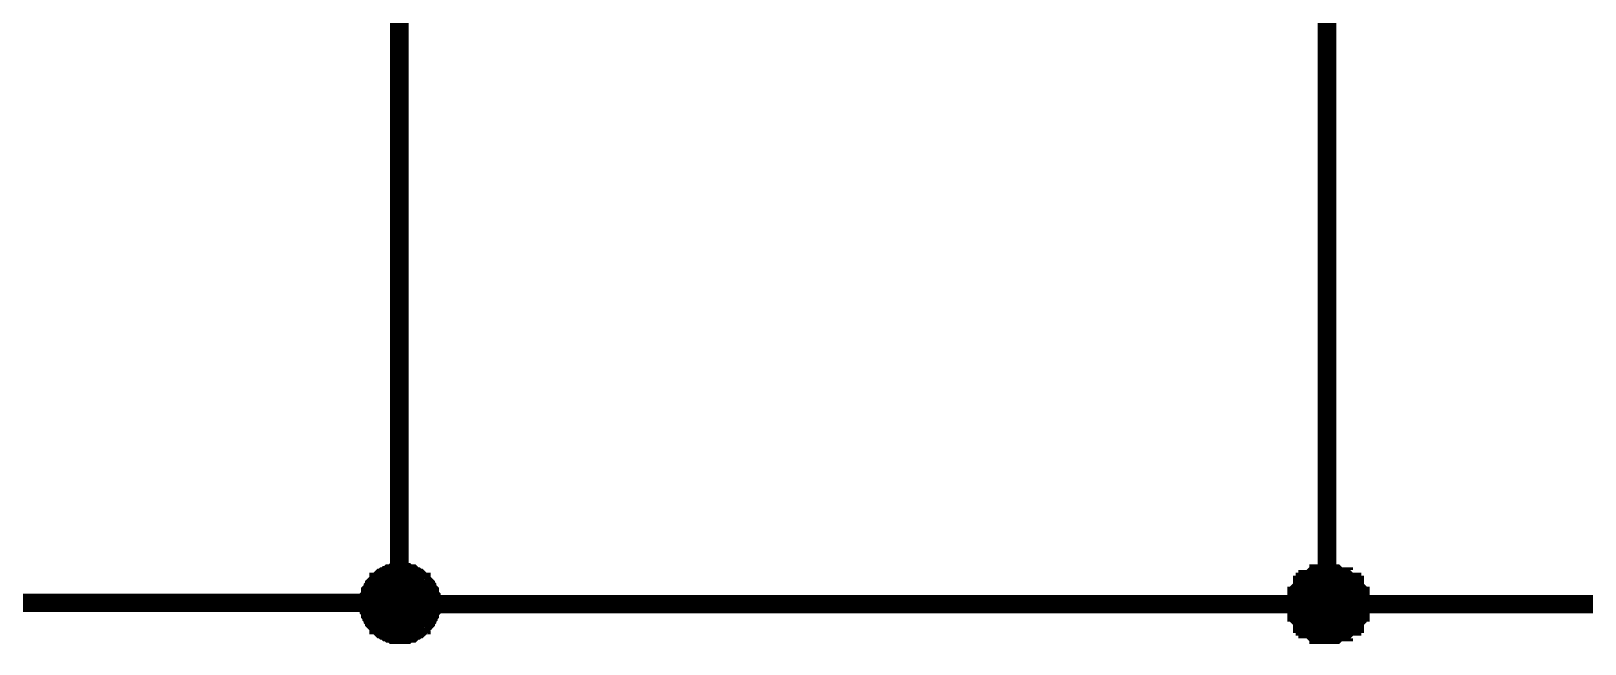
# Model space of a CAD drawing. Header units: millimetres. Extents: x 0 to 800, y 0 to 567.
# Drawn here: x 723.54 to 748.68, y 261.33 to 271.25 of the extents above; entities that cross this region are included whole.
import ezdxf

# ---------------------------------------------------------------- set-up
doc = ezdxf.new("R2010")
doc.units = ezdxf.units.MM
doc.layers.add('Sheet', color=255, linetype='Continuous')

msp = doc.modelspace()

# ---------------------------------------------------------------- linework, layer by layer
at = {"layer": 'Sheet'}
for points, const_width in [([(729.498, 271.652), (729.498, 261.976), (744.505, 261.976), (763.544, 261.976), (763.544, 288.272)], 0.3), ([(744.505, 278.417), (744.505, 261.976)], 0.3), ([(729.005, 261.998), (729.005, 262.021), (729.005, 262.043), (729.005, 262.066), (729.005, 262.088), (729.027, 262.11), (729.027, 262.133), (729.027, 262.178), (729.05, 262.2), (729.05, 262.2), (729.072, 262.222), (729.072, 262.245), (729.094, 262.267), (729.094, 262.29), (729.117, 262.312), (729.139, 262.334), (729.162, 262.334), (729.162, 262.357), (729.184, 262.379), (729.206, 262.402), (729.229, 262.402), (729.251, 262.424), (729.274, 262.424), (729.296, 262.446), (729.318, 262.446), (729.341, 262.469), (729.363, 262.469), (729.386, 262.469), (729.408, 262.491), (729.43, 262.491), (729.475, 262.491), (729.498, 262.491), (729.52, 262.491)], 0.3), ([(729.005, 261.998), (729.005, 262.021), (729.005, 262.043), (729.005, 262.066), (729.005, 262.088), (729.027, 262.11), (729.027, 262.133), (729.027, 262.178), (729.05, 262.2), (729.05, 262.2), (729.072, 262.222), (729.072, 262.245), (729.094, 262.267), (729.094, 262.29), (729.117, 262.312), (729.139, 262.334), (729.162, 262.334), (729.162, 262.357), (729.184, 262.379), (729.206, 262.402), (729.229, 262.402), (729.251, 262.424), (729.274, 262.424), (729.296, 262.446), (729.318, 262.446), (729.341, 262.469), (729.363, 262.469), (729.386, 262.469), (729.408, 262.491), (729.43, 262.491), (729.475, 262.491), (729.498, 262.491), (729.52, 262.491)], 0.3), ([(729.005, 261.998), (729.005, 262.021), (729.005, 262.043), (729.005, 262.066), (729.005, 262.088), (729.027, 262.11), (729.027, 262.133), (729.027, 262.178), (729.05, 262.2), (729.05, 262.2), (729.072, 262.222), (729.072, 262.245), (729.094, 262.267), (729.094, 262.29), (729.117, 262.312), (729.139, 262.334), (729.162, 262.334), (729.162, 262.357), (729.184, 262.379), (729.206, 262.402), (729.229, 262.402), (729.251, 262.424), (729.274, 262.424), (729.296, 262.446), (729.318, 262.446), (729.341, 262.469), (729.363, 262.469), (729.386, 262.469), (729.408, 262.491), (729.43, 262.491), (729.475, 262.491), (729.498, 262.491), (729.52, 262.491)], 0.3), ([(729.005, 261.998), (729.005, 262.021), (729.005, 262.043), (729.005, 262.066), (729.005, 262.088), (729.027, 262.11), (729.027, 262.133), (729.027, 262.178), (729.05, 262.2), (729.05, 262.2), (729.072, 262.222), (729.072, 262.245), (729.094, 262.267), (729.094, 262.29), (729.117, 262.312), (729.139, 262.334), (729.162, 262.334), (729.162, 262.357), (729.184, 262.379), (729.206, 262.402), (729.229, 262.402), (729.251, 262.424), (729.274, 262.424), (729.296, 262.446), (729.318, 262.446), (729.341, 262.469), (729.363, 262.469), (729.386, 262.469), (729.408, 262.491), (729.43, 262.491), (729.475, 262.491), (729.498, 262.491), (729.52, 262.491)], 0.3), ([(729.005, 261.998), (729.005, 262.021), (729.005, 262.043), (729.005, 262.066), (729.005, 262.088), (729.027, 262.11), (729.027, 262.133), (729.027, 262.178), (729.05, 262.2), (729.05, 262.2), (729.072, 262.222), (729.072, 262.245), (729.094, 262.267), (729.094, 262.29), (729.117, 262.312), (729.139, 262.334), (729.162, 262.334), (729.162, 262.357), (729.184, 262.379), (729.206, 262.402), (729.229, 262.402), (729.251, 262.424), (729.274, 262.424), (729.296, 262.446), (729.318, 262.446), (729.341, 262.469), (729.363, 262.469), (729.386, 262.469), (729.408, 262.491), (729.43, 262.491), (729.475, 262.491), (729.498, 262.491), (729.52, 262.491)], 0.0991), ([(729.005, 261.998), (729.005, 262.021), (729.005, 262.043), (729.005, 262.066), (729.005, 262.088), (729.027, 262.11), (729.027, 262.133), (729.027, 262.178), (729.05, 262.2), (729.05, 262.2), (729.072, 262.222), (729.072, 262.245), (729.094, 262.267), (729.094, 262.29), (729.117, 262.312), (729.139, 262.334), (729.162, 262.334), (729.162, 262.357), (729.184, 262.379), (729.206, 262.402), (729.229, 262.402), (729.251, 262.424), (729.274, 262.424), (729.296, 262.446), (729.318, 262.446), (729.341, 262.469), (729.363, 262.469), (729.386, 262.469), (729.408, 262.491), (729.43, 262.491), (729.475, 262.491), (729.498, 262.491), (729.52, 262.491)], 0.0991), ([(729.005, 261.998), (729.005, 262.021), (729.005, 262.043), (729.005, 262.066), (729.005, 262.088), (729.027, 262.11), (729.027, 262.133), (729.027, 262.178), (729.05, 262.2), (729.05, 262.2), (729.072, 262.222), (729.072, 262.245), (729.094, 262.267), (729.094, 262.29), (729.117, 262.312), (729.139, 262.334), (729.162, 262.334), (729.162, 262.357), (729.184, 262.379), (729.206, 262.402), (729.229, 262.402), (729.251, 262.424), (729.274, 262.424), (729.296, 262.446), (729.318, 262.446), (729.341, 262.469), (729.363, 262.469), (729.386, 262.469), (729.408, 262.491), (729.43, 262.491), (729.475, 262.491), (729.498, 262.491), (729.52, 262.491)], 0.0991), ([(729.005, 261.998), (729.005, 262.021), (729.005, 262.043), (729.005, 262.066), (729.005, 262.088), (729.027, 262.11), (729.027, 262.133), (729.027, 262.178), (729.05, 262.2), (729.05, 262.2), (729.072, 262.222), (729.072, 262.245), (729.094, 262.267), (729.094, 262.29), (729.117, 262.312), (729.139, 262.334), (729.162, 262.334), (729.162, 262.357), (729.184, 262.379), (729.206, 262.402), (729.229, 262.402), (729.251, 262.424), (729.274, 262.424), (729.296, 262.446), (729.318, 262.446), (729.341, 262.469), (729.363, 262.469), (729.386, 262.469), (729.408, 262.491), (729.43, 262.491), (729.475, 262.491), (729.498, 262.491), (729.52, 262.491)], 0.0991), ([(729.52, 262.491), (729.52, 262.491)], 0.3), ([(729.52, 262.491), (729.542, 262.491), (729.565, 262.491), (729.587, 262.491), (729.61, 262.491), (729.632, 262.469), (729.654, 262.469), (729.699, 262.469), (729.722, 262.446), (729.722, 262.446), (729.744, 262.424), (729.766, 262.424), (729.789, 262.402), (729.811, 262.402), (729.834, 262.379), (729.856, 262.357), (729.856, 262.334), (729.878, 262.334), (729.901, 262.312), (729.923, 262.29), (729.923, 262.267), (729.946, 262.245), (729.946, 262.222), (729.968, 262.2), (729.968, 262.2), (729.99, 262.178), (729.99, 262.133), (729.99, 262.11), (730.013, 262.088), (730.013, 262.066), (730.013, 262.043), (730.013, 262.021), (730.013, 261.998)], 0.3), ([(729.52, 262.491), (729.52, 262.491)], 0.3), ([(729.52, 262.491), (729.542, 262.491), (729.565, 262.491), (729.587, 262.491), (729.61, 262.491), (729.632, 262.469), (729.654, 262.469), (729.699, 262.469), (729.722, 262.446), (729.722, 262.446), (729.744, 262.424), (729.766, 262.424), (729.789, 262.402), (729.811, 262.402), (729.834, 262.379), (729.856, 262.357), (729.856, 262.334), (729.878, 262.334), (729.901, 262.312), (729.923, 262.29), (729.923, 262.267), (729.946, 262.245), (729.946, 262.222), (729.968, 262.2), (729.968, 262.2), (729.99, 262.178), (729.99, 262.133), (729.99, 262.11), (730.013, 262.088), (730.013, 262.066), (730.013, 262.043), (730.013, 262.021), (730.013, 261.998)], 0.3), ([(729.52, 262.491), (729.52, 262.491)], 0.3), ([(729.52, 262.491), (729.542, 262.491), (729.565, 262.491), (729.587, 262.491), (729.61, 262.491), (729.632, 262.469), (729.654, 262.469), (729.699, 262.469), (729.722, 262.446), (729.722, 262.446), (729.744, 262.424), (729.766, 262.424), (729.789, 262.402), (729.811, 262.402), (729.834, 262.379), (729.856, 262.357), (729.856, 262.334), (729.878, 262.334), (729.901, 262.312), (729.923, 262.29), (729.923, 262.267), (729.946, 262.245), (729.946, 262.222), (729.968, 262.2), (729.968, 262.2), (729.99, 262.178), (729.99, 262.133), (729.99, 262.11), (730.013, 262.088), (730.013, 262.066), (730.013, 262.043), (730.013, 262.021), (730.013, 261.998)], 0.3), ([(729.52, 262.491), (729.52, 262.491)], 0.3), ([(729.52, 262.491), (729.542, 262.491), (729.565, 262.491), (729.587, 262.491), (729.61, 262.491), (729.632, 262.469), (729.654, 262.469), (729.699, 262.469), (729.722, 262.446), (729.722, 262.446), (729.744, 262.424), (729.766, 262.424), (729.789, 262.402), (729.811, 262.402), (729.834, 262.379), (729.856, 262.357), (729.856, 262.334), (729.878, 262.334), (729.901, 262.312), (729.923, 262.29), (729.923, 262.267), (729.946, 262.245), (729.946, 262.222), (729.968, 262.2), (729.968, 262.2), (729.99, 262.178), (729.99, 262.133), (729.99, 262.11), (730.013, 262.088), (730.013, 262.066), (730.013, 262.043), (730.013, 262.021), (730.013, 261.998)], 0.3), ([(729.52, 262.491), (729.52, 262.491)], 0.0991), ([(729.52, 262.491), (729.542, 262.491), (729.565, 262.491), (729.587, 262.491), (729.61, 262.491), (729.632, 262.469), (729.654, 262.469), (729.699, 262.469), (729.722, 262.446), (729.722, 262.446), (729.744, 262.424), (729.766, 262.424), (729.789, 262.402), (729.811, 262.402), (729.834, 262.379), (729.856, 262.357), (729.856, 262.334), (729.878, 262.334), (729.901, 262.312), (729.923, 262.29), (729.923, 262.267), (729.946, 262.245), (729.946, 262.222), (729.968, 262.2), (729.968, 262.2), (729.99, 262.178), (729.99, 262.133), (729.99, 262.11), (730.013, 262.088), (730.013, 262.066), (730.013, 262.043), (730.013, 262.021), (730.013, 261.998)], 0.0991), ([(729.52, 262.491), (729.52, 262.491)], 0.0991), ([(729.52, 262.491), (729.542, 262.491), (729.565, 262.491), (729.587, 262.491), (729.61, 262.491), (729.632, 262.469), (729.654, 262.469), (729.699, 262.469), (729.722, 262.446), (729.722, 262.446), (729.744, 262.424), (729.766, 262.424), (729.789, 262.402), (729.811, 262.402), (729.834, 262.379), (729.856, 262.357), (729.856, 262.334), (729.878, 262.334), (729.901, 262.312), (729.923, 262.29), (729.923, 262.267), (729.946, 262.245), (729.946, 262.222), (729.968, 262.2), (729.968, 262.2), (729.99, 262.178), (729.99, 262.133), (729.99, 262.11), (730.013, 262.088), (730.013, 262.066), (730.013, 262.043), (730.013, 262.021), (730.013, 261.998)], 0.0991), ([(729.52, 262.491), (729.52, 262.491)], 0.0991), ([(729.52, 262.491), (729.542, 262.491), (729.565, 262.491), (729.587, 262.491), (729.61, 262.491), (729.632, 262.469), (729.654, 262.469), (729.699, 262.469), (729.722, 262.446), (729.722, 262.446), (729.744, 262.424), (729.766, 262.424), (729.789, 262.402), (729.811, 262.402), (729.834, 262.379), (729.856, 262.357), (729.856, 262.334), (729.878, 262.334), (729.901, 262.312), (729.923, 262.29), (729.923, 262.267), (729.946, 262.245), (729.946, 262.222), (729.968, 262.2), (729.968, 262.2), (729.99, 262.178), (729.99, 262.133), (729.99, 262.11), (730.013, 262.088), (730.013, 262.066), (730.013, 262.043), (730.013, 262.021), (730.013, 261.998)], 0.0991), ([(729.52, 262.491), (729.52, 262.491)], 0.0991), ([(729.52, 262.491), (729.542, 262.491), (729.565, 262.491), (729.587, 262.491), (729.61, 262.491), (729.632, 262.469), (729.654, 262.469), (729.699, 262.469), (729.722, 262.446), (729.722, 262.446), (729.744, 262.424), (729.766, 262.424), (729.789, 262.402), (729.811, 262.402), (729.834, 262.379), (729.856, 262.357), (729.856, 262.334), (729.878, 262.334), (729.901, 262.312), (729.923, 262.29), (729.923, 262.267), (729.946, 262.245), (729.946, 262.222), (729.968, 262.2), (729.968, 262.2), (729.99, 262.178), (729.99, 262.133), (729.99, 262.11), (730.013, 262.088), (730.013, 262.066), (730.013, 262.043), (730.013, 262.021), (730.013, 261.998)], 0.0991), ([(744.012, 261.976), (744.012, 262.021), (744.012, 262.021), (744.012, 262.066), (744.012, 262.066), (744.012, 262.11), (744.057, 262.11), (744.057, 262.155), (744.057, 262.155), (744.057, 262.2), (744.057, 262.2), (744.102, 262.245), (744.102, 262.245), (744.102, 262.29), (744.147, 262.29), (744.147, 262.29), (744.147, 262.334), (744.192, 262.334), (744.192, 262.334), (744.192, 262.379), (744.236, 262.379), (744.236, 262.379), (744.281, 262.424), (744.281, 262.424), (744.326, 262.424), (744.326, 262.424), (744.371, 262.424), (744.371, 262.469), (744.416, 262.469), (744.416, 262.469), (744.46, 262.469), (744.46, 262.469), (744.505, 262.469)], 0.3), ([(744.012, 261.976), (744.012, 262.021), (744.012, 262.021), (744.012, 262.066), (744.012, 262.066), (744.012, 262.11), (744.057, 262.11), (744.057, 262.155), (744.057, 262.155), (744.057, 262.2), (744.057, 262.2), (744.102, 262.245), (744.102, 262.245), (744.102, 262.29), (744.147, 262.29), (744.147, 262.29), (744.147, 262.334), (744.192, 262.334), (744.192, 262.334), (744.192, 262.379), (744.236, 262.379), (744.236, 262.379), (744.281, 262.424), (744.281, 262.424), (744.326, 262.424), (744.326, 262.424), (744.371, 262.424), (744.371, 262.469), (744.416, 262.469), (744.416, 262.469), (744.46, 262.469), (744.46, 262.469), (744.505, 262.469)], 0.3), ([(744.012, 261.976), (744.012, 262.021), (744.012, 262.021), (744.012, 262.066), (744.012, 262.066), (744.012, 262.11), (744.057, 262.11), (744.057, 262.155), (744.057, 262.155), (744.057, 262.2), (744.057, 262.2), (744.102, 262.245), (744.102, 262.245), (744.102, 262.29), (744.147, 262.29), (744.147, 262.29), (744.147, 262.334), (744.192, 262.334), (744.192, 262.334), (744.192, 262.379), (744.236, 262.379), (744.236, 262.379), (744.281, 262.424), (744.281, 262.424), (744.326, 262.424), (744.326, 262.424), (744.371, 262.424), (744.371, 262.469), (744.416, 262.469), (744.416, 262.469), (744.46, 262.469), (744.46, 262.469), (744.505, 262.469)], 0.3), ([(744.012, 261.976), (744.012, 262.021), (744.012, 262.021), (744.012, 262.066), (744.012, 262.066), (744.012, 262.11), (744.057, 262.11), (744.057, 262.155), (744.057, 262.155), (744.057, 262.2), (744.057, 262.2), (744.102, 262.245), (744.102, 262.245), (744.102, 262.29), (744.147, 262.29), (744.147, 262.29), (744.147, 262.334), (744.192, 262.334), (744.192, 262.334), (744.192, 262.379), (744.236, 262.379), (744.236, 262.379), (744.281, 262.424), (744.281, 262.424), (744.326, 262.424), (744.326, 262.424), (744.371, 262.424), (744.371, 262.469), (744.416, 262.469), (744.416, 262.469), (744.46, 262.469), (744.46, 262.469), (744.505, 262.469)], 0.3), ([(744.012, 261.976), (744.012, 262.021), (744.012, 262.021), (744.012, 262.066), (744.012, 262.066), (744.012, 262.11), (744.057, 262.11), (744.057, 262.155), (744.057, 262.155), (744.057, 262.2), (744.057, 262.2), (744.102, 262.245), (744.102, 262.245), (744.102, 262.29), (744.147, 262.29), (744.147, 262.29), (744.147, 262.334), (744.192, 262.334), (744.192, 262.334), (744.192, 262.379), (744.236, 262.379), (744.236, 262.379), (744.281, 262.424), (744.281, 262.424), (744.326, 262.424), (744.326, 262.424), (744.371, 262.424), (744.371, 262.469), (744.416, 262.469), (744.416, 262.469), (744.46, 262.469), (744.46, 262.469), (744.505, 262.469)], 0.0991), ([(744.012, 261.976), (744.012, 262.021), (744.012, 262.021), (744.012, 262.066), (744.012, 262.066), (744.012, 262.11), (744.057, 262.11), (744.057, 262.155), (744.057, 262.155), (744.057, 262.2), (744.057, 262.2), (744.102, 262.245), (744.102, 262.245), (744.102, 262.29), (744.147, 262.29), (744.147, 262.29), (744.147, 262.334), (744.192, 262.334), (744.192, 262.334), (744.192, 262.379), (744.236, 262.379), (744.236, 262.379), (744.281, 262.424), (744.281, 262.424), (744.326, 262.424), (744.326, 262.424), (744.371, 262.424), (744.371, 262.469), (744.416, 262.469), (744.416, 262.469), (744.46, 262.469), (744.46, 262.469), (744.505, 262.469)], 0.0991), ([(744.012, 261.976), (744.012, 262.021), (744.012, 262.021), (744.012, 262.066), (744.012, 262.066), (744.012, 262.11), (744.057, 262.11), (744.057, 262.155), (744.057, 262.155), (744.057, 262.2), (744.057, 262.2), (744.102, 262.245), (744.102, 262.245), (744.102, 262.29), (744.147, 262.29), (744.147, 262.29), (744.147, 262.334), (744.192, 262.334), (744.192, 262.334), (744.192, 262.379), (744.236, 262.379), (744.236, 262.379), (744.281, 262.424), (744.281, 262.424), (744.326, 262.424), (744.326, 262.424), (744.371, 262.424), (744.371, 262.469), (744.416, 262.469), (744.416, 262.469), (744.46, 262.469), (744.46, 262.469), (744.505, 262.469)], 0.0991), ([(744.012, 261.976), (744.012, 262.021), (744.012, 262.021), (744.012, 262.066), (744.012, 262.066), (744.012, 262.11), (744.057, 262.11), (744.057, 262.155), (744.057, 262.155), (744.057, 262.2), (744.057, 262.2), (744.102, 262.245), (744.102, 262.245), (744.102, 262.29), (744.147, 262.29), (744.147, 262.29), (744.147, 262.334), (744.192, 262.334), (744.192, 262.334), (744.192, 262.379), (744.236, 262.379), (744.236, 262.379), (744.281, 262.424), (744.281, 262.424), (744.326, 262.424), (744.326, 262.424), (744.371, 262.424), (744.371, 262.469), (744.416, 262.469), (744.416, 262.469), (744.46, 262.469), (744.46, 262.469), (744.505, 262.469)], 0.0991), ([(744.505, 262.469), (744.505, 262.469)], 0.3), ([(744.505, 262.469), (744.55, 262.469), (744.55, 262.469), (744.595, 262.469), (744.64, 262.469), (744.64, 262.469), (744.684, 262.424), (744.684, 262.424), (744.729, 262.424), (744.729, 262.424), (744.774, 262.424), (744.774, 262.379), (744.819, 262.379), (744.819, 262.379), (744.864, 262.334), (744.864, 262.334), (744.908, 262.334), (744.908, 262.29), (744.908, 262.29), (744.953, 262.29), (744.953, 262.245), (744.953, 262.245), (744.998, 262.2), (744.998, 262.2), (744.998, 262.155), (744.998, 262.155), (744.998, 262.11), (745.043, 262.11), (745.043, 262.066), (745.043, 262.066), (745.043, 262.021), (745.043, 262.021), (745.043, 261.976)], 0.3), ([(744.505, 262.469), (744.505, 262.469)], 0.3), ([(744.505, 262.469), (744.55, 262.469), (744.55, 262.469), (744.595, 262.469), (744.64, 262.469), (744.64, 262.469), (744.684, 262.424), (744.684, 262.424), (744.729, 262.424), (744.729, 262.424), (744.774, 262.424), (744.774, 262.379), (744.819, 262.379), (744.819, 262.379), (744.864, 262.334), (744.864, 262.334), (744.908, 262.334), (744.908, 262.29), (744.908, 262.29), (744.953, 262.29), (744.953, 262.245), (744.953, 262.245), (744.998, 262.2), (744.998, 262.2), (744.998, 262.155), (744.998, 262.155), (744.998, 262.11), (745.043, 262.11), (745.043, 262.066), (745.043, 262.066), (745.043, 262.021), (745.043, 262.021), (745.043, 261.976)], 0.3), ([(744.505, 262.469), (744.505, 262.469)], 0.3), ([(744.505, 262.469), (744.55, 262.469), (744.55, 262.469), (744.595, 262.469), (744.64, 262.469), (744.64, 262.469), (744.684, 262.424), (744.684, 262.424), (744.729, 262.424), (744.729, 262.424), (744.774, 262.424), (744.774, 262.379), (744.819, 262.379), (744.819, 262.379), (744.864, 262.334), (744.864, 262.334), (744.908, 262.334), (744.908, 262.29), (744.908, 262.29), (744.953, 262.29), (744.953, 262.245), (744.953, 262.245), (744.998, 262.2), (744.998, 262.2), (744.998, 262.155), (744.998, 262.155), (744.998, 262.11), (745.043, 262.11), (745.043, 262.066), (745.043, 262.066), (745.043, 262.021), (745.043, 262.021), (745.043, 261.976)], 0.3), ([(744.505, 262.469), (744.505, 262.469)], 0.3), ([(744.505, 262.469), (744.55, 262.469), (744.55, 262.469), (744.595, 262.469), (744.64, 262.469), (744.64, 262.469), (744.684, 262.424), (744.684, 262.424), (744.729, 262.424), (744.729, 262.424), (744.774, 262.424), (744.774, 262.379), (744.819, 262.379), (744.819, 262.379), (744.864, 262.334), (744.864, 262.334), (744.908, 262.334), (744.908, 262.29), (744.908, 262.29), (744.953, 262.29), (744.953, 262.245), (744.953, 262.245), (744.998, 262.2), (744.998, 262.2), (744.998, 262.155), (744.998, 262.155), (744.998, 262.11), (745.043, 262.11), (745.043, 262.066), (745.043, 262.066), (745.043, 262.021), (745.043, 262.021), (745.043, 261.976)], 0.3), ([(744.505, 262.469), (744.505, 262.469)], 0.0991), ([(744.505, 262.469), (744.55, 262.469), (744.55, 262.469), (744.595, 262.469), (744.64, 262.469), (744.64, 262.469), (744.684, 262.424), (744.684, 262.424), (744.729, 262.424), (744.729, 262.424), (744.774, 262.424), (744.774, 262.379), (744.819, 262.379), (744.819, 262.379), (744.864, 262.334), (744.864, 262.334), (744.908, 262.334), (744.908, 262.29), (744.908, 262.29), (744.953, 262.29), (744.953, 262.245), (744.953, 262.245), (744.998, 262.2), (744.998, 262.2), (744.998, 262.155), (744.998, 262.155), (744.998, 262.11), (745.043, 262.11), (745.043, 262.066), (745.043, 262.066), (745.043, 262.021), (745.043, 262.021), (745.043, 261.976)], 0.0991), ([(744.505, 262.469), (744.505, 262.469)], 0.0991), ([(744.505, 262.469), (744.55, 262.469), (744.55, 262.469), (744.595, 262.469), (744.64, 262.469), (744.64, 262.469), (744.684, 262.424), (744.684, 262.424), (744.729, 262.424), (744.729, 262.424), (744.774, 262.424), (744.774, 262.379), (744.819, 262.379), (744.819, 262.379), (744.864, 262.334), (744.864, 262.334), (744.908, 262.334), (744.908, 262.29), (744.908, 262.29), (744.953, 262.29), (744.953, 262.245), (744.953, 262.245), (744.998, 262.2), (744.998, 262.2), (744.998, 262.155), (744.998, 262.155), (744.998, 262.11), (745.043, 262.11), (745.043, 262.066), (745.043, 262.066), (745.043, 262.021), (745.043, 262.021), (745.043, 261.976)], 0.0991), ([(744.505, 262.469), (744.505, 262.469)], 0.0991), ([(744.505, 262.469), (744.55, 262.469), (744.55, 262.469), (744.595, 262.469), (744.64, 262.469), (744.64, 262.469), (744.684, 262.424), (744.684, 262.424), (744.729, 262.424), (744.729, 262.424), (744.774, 262.424), (744.774, 262.379), (744.819, 262.379), (744.819, 262.379), (744.864, 262.334), (744.864, 262.334), (744.908, 262.334), (744.908, 262.29), (744.908, 262.29), (744.953, 262.29), (744.953, 262.245), (744.953, 262.245), (744.998, 262.2), (744.998, 262.2), (744.998, 262.155), (744.998, 262.155), (744.998, 262.11), (745.043, 262.11), (745.043, 262.066), (745.043, 262.066), (745.043, 262.021), (745.043, 262.021), (745.043, 261.976)], 0.0991), ([(744.505, 262.469), (744.505, 262.469)], 0.0991), ([(744.505, 262.469), (744.55, 262.469), (744.55, 262.469), (744.595, 262.469), (744.64, 262.469), (744.64, 262.469), (744.684, 262.424), (744.684, 262.424), (744.729, 262.424), (744.729, 262.424), (744.774, 262.424), (744.774, 262.379), (744.819, 262.379), (744.819, 262.379), (744.864, 262.334), (744.864, 262.334), (744.908, 262.334), (744.908, 262.29), (744.908, 262.29), (744.953, 262.29), (744.953, 262.245), (744.953, 262.245), (744.998, 262.2), (744.998, 262.2), (744.998, 262.155), (744.998, 262.155), (744.998, 262.11), (745.043, 262.11), (745.043, 262.066), (745.043, 262.066), (745.043, 262.021), (745.043, 262.021), (745.043, 261.976)], 0.0991), ([(715.005, 261.998), (729.52, 261.998)], 0.3), ([(729.52, 261.483), (729.498, 261.483), (729.475, 261.483), (729.43, 261.483), (729.408, 261.483), (729.386, 261.506), (729.363, 261.506), (729.341, 261.506), (729.318, 261.528), (729.296, 261.528), (729.274, 261.55), (729.251, 261.55), (729.229, 261.573), (729.206, 261.573), (729.184, 261.595), (729.162, 261.618), (729.162, 261.64), (729.139, 261.64), (729.117, 261.662), (729.094, 261.685), (729.094, 261.707), (729.072, 261.73), (729.072, 261.752), (729.05, 261.774), (729.05, 261.797), (729.027, 261.819), (729.027, 261.842), (729.027, 261.864), (729.005, 261.886), (729.005, 261.909), (729.005, 261.954), (729.005, 261.976), (729.005, 261.998)], 0.3), ([(729.005, 261.998), (729.005, 261.998)], 0.3), ([(729.52, 261.483), (729.498, 261.483), (729.475, 261.483), (729.43, 261.483), (729.408, 261.483), (729.386, 261.506), (729.363, 261.506), (729.341, 261.506), (729.318, 261.528), (729.296, 261.528), (729.274, 261.55), (729.251, 261.55), (729.229, 261.573), (729.206, 261.573), (729.184, 261.595), (729.162, 261.618), (729.162, 261.64), (729.139, 261.64), (729.117, 261.662), (729.094, 261.685), (729.094, 261.707), (729.072, 261.73), (729.072, 261.752), (729.05, 261.774), (729.05, 261.797), (729.027, 261.819), (729.027, 261.842), (729.027, 261.864), (729.005, 261.886), (729.005, 261.909), (729.005, 261.954), (729.005, 261.976), (729.005, 261.998)], 0.3), ([(729.005, 261.998), (729.005, 261.998)], 0.3), ([(729.52, 261.483), (729.498, 261.483), (729.475, 261.483), (729.43, 261.483), (729.408, 261.483), (729.386, 261.506), (729.363, 261.506), (729.341, 261.506), (729.318, 261.528), (729.296, 261.528), (729.274, 261.55), (729.251, 261.55), (729.229, 261.573), (729.206, 261.573), (729.184, 261.595), (729.162, 261.618), (729.162, 261.64), (729.139, 261.64), (729.117, 261.662), (729.094, 261.685), (729.094, 261.707), (729.072, 261.73), (729.072, 261.752), (729.05, 261.774), (729.05, 261.797), (729.027, 261.819), (729.027, 261.842), (729.027, 261.864), (729.005, 261.886), (729.005, 261.909), (729.005, 261.954), (729.005, 261.976), (729.005, 261.998)], 0.3), ([(729.005, 261.998), (729.005, 261.998)], 0.3), ([(729.52, 261.483), (729.498, 261.483), (729.475, 261.483), (729.43, 261.483), (729.408, 261.483), (729.386, 261.506), (729.363, 261.506), (729.341, 261.506), (729.318, 261.528), (729.296, 261.528), (729.274, 261.55), (729.251, 261.55), (729.229, 261.573), (729.206, 261.573), (729.184, 261.595), (729.162, 261.618), (729.162, 261.64), (729.139, 261.64), (729.117, 261.662), (729.094, 261.685), (729.094, 261.707), (729.072, 261.73), (729.072, 261.752), (729.05, 261.774), (729.05, 261.797), (729.027, 261.819), (729.027, 261.842), (729.027, 261.864), (729.005, 261.886), (729.005, 261.909), (729.005, 261.954), (729.005, 261.976), (729.005, 261.998)], 0.3), ([(729.005, 261.998), (729.005, 261.998)], 0.3), ([(729.52, 261.483), (729.498, 261.483), (729.475, 261.483), (729.43, 261.483), (729.408, 261.483), (729.386, 261.506), (729.363, 261.506), (729.341, 261.506), (729.318, 261.528), (729.296, 261.528), (729.274, 261.55), (729.251, 261.55), (729.229, 261.573), (729.206, 261.573), (729.184, 261.595), (729.162, 261.618), (729.162, 261.64), (729.139, 261.64), (729.117, 261.662), (729.094, 261.685), (729.094, 261.707), (729.072, 261.73), (729.072, 261.752), (729.05, 261.774), (729.05, 261.797), (729.027, 261.819), (729.027, 261.842), (729.027, 261.864), (729.005, 261.886), (729.005, 261.909), (729.005, 261.954), (729.005, 261.976), (729.005, 261.998)], 0.0991), ([(729.005, 261.998), (729.005, 261.998)], 0.0991), ([(729.52, 261.483), (729.498, 261.483), (729.475, 261.483), (729.43, 261.483), (729.408, 261.483), (729.386, 261.506), (729.363, 261.506), (729.341, 261.506), (729.318, 261.528), (729.296, 261.528), (729.274, 261.55), (729.251, 261.55), (729.229, 261.573), (729.206, 261.573), (729.184, 261.595), (729.162, 261.618), (729.162, 261.64), (729.139, 261.64), (729.117, 261.662), (729.094, 261.685), (729.094, 261.707), (729.072, 261.73), (729.072, 261.752), (729.05, 261.774), (729.05, 261.797), (729.027, 261.819), (729.027, 261.842), (729.027, 261.864), (729.005, 261.886), (729.005, 261.909), (729.005, 261.954), (729.005, 261.976), (729.005, 261.998)], 0.0991), ([(729.005, 261.998), (729.005, 261.998)], 0.0991), ([(729.52, 261.483), (729.498, 261.483), (729.475, 261.483), (729.43, 261.483), (729.408, 261.483), (729.386, 261.506), (729.363, 261.506), (729.341, 261.506), (729.318, 261.528), (729.296, 261.528), (729.274, 261.55), (729.251, 261.55), (729.229, 261.573), (729.206, 261.573), (729.184, 261.595), (729.162, 261.618), (729.162, 261.64), (729.139, 261.64), (729.117, 261.662), (729.094, 261.685), (729.094, 261.707), (729.072, 261.73), (729.072, 261.752), (729.05, 261.774), (729.05, 261.797), (729.027, 261.819), (729.027, 261.842), (729.027, 261.864), (729.005, 261.886), (729.005, 261.909), (729.005, 261.954), (729.005, 261.976), (729.005, 261.998)], 0.0991), ([(729.005, 261.998), (729.005, 261.998)], 0.0991), ([(729.52, 261.483), (729.498, 261.483), (729.475, 261.483), (729.43, 261.483), (729.408, 261.483), (729.386, 261.506), (729.363, 261.506), (729.341, 261.506), (729.318, 261.528), (729.296, 261.528), (729.274, 261.55), (729.251, 261.55), (729.229, 261.573), (729.206, 261.573), (729.184, 261.595), (729.162, 261.618), (729.162, 261.64), (729.139, 261.64), (729.117, 261.662), (729.094, 261.685), (729.094, 261.707), (729.072, 261.73), (729.072, 261.752), (729.05, 261.774), (729.05, 261.797), (729.027, 261.819), (729.027, 261.842), (729.027, 261.864), (729.005, 261.886), (729.005, 261.909), (729.005, 261.954), (729.005, 261.976), (729.005, 261.998)], 0.0991), ([(729.005, 261.998), (729.005, 261.998)], 0.0991), ([(730.013, 261.998), (730.013, 261.976), (730.013, 261.954), (730.013, 261.909), (730.013, 261.886), (729.99, 261.864), (729.99, 261.842), (729.99, 261.819), (729.968, 261.797), (729.968, 261.774), (729.946, 261.752), (729.946, 261.73), (729.923, 261.707), (729.923, 261.685), (729.901, 261.662), (729.878, 261.64), (729.856, 261.64), (729.856, 261.618), (729.834, 261.595), (729.811, 261.573), (729.789, 261.573), (729.766, 261.55), (729.744, 261.55), (729.722, 261.528), (729.722, 261.528), (729.699, 261.506), (729.654, 261.506), (729.632, 261.506), (729.61, 261.483), (729.587, 261.483), (729.565, 261.483), (729.542, 261.483), (729.52, 261.483)], 0.3), ([(730.013, 261.998), (730.013, 261.976), (730.013, 261.954), (730.013, 261.909), (730.013, 261.886), (729.99, 261.864), (729.99, 261.842), (729.99, 261.819), (729.968, 261.797), (729.968, 261.774), (729.946, 261.752), (729.946, 261.73), (729.923, 261.707), (729.923, 261.685), (729.901, 261.662), (729.878, 261.64), (729.856, 261.64), (729.856, 261.618), (729.834, 261.595), (729.811, 261.573), (729.789, 261.573), (729.766, 261.55), (729.744, 261.55), (729.722, 261.528), (729.722, 261.528), (729.699, 261.506), (729.654, 261.506), (729.632, 261.506), (729.61, 261.483), (729.587, 261.483), (729.565, 261.483), (729.542, 261.483), (729.52, 261.483)], 0.3), ([(730.013, 261.998), (730.013, 261.976), (730.013, 261.954), (730.013, 261.909), (730.013, 261.886), (729.99, 261.864), (729.99, 261.842), (729.99, 261.819), (729.968, 261.797), (729.968, 261.774), (729.946, 261.752), (729.946, 261.73), (729.923, 261.707), (729.923, 261.685), (729.901, 261.662), (729.878, 261.64), (729.856, 261.64), (729.856, 261.618), (729.834, 261.595), (729.811, 261.573), (729.789, 261.573), (729.766, 261.55), (729.744, 261.55), (729.722, 261.528), (729.722, 261.528), (729.699, 261.506), (729.654, 261.506), (729.632, 261.506), (729.61, 261.483), (729.587, 261.483), (729.565, 261.483), (729.542, 261.483), (729.52, 261.483)], 0.3), ([(730.013, 261.998), (730.013, 261.976), (730.013, 261.954), (730.013, 261.909), (730.013, 261.886), (729.99, 261.864), (729.99, 261.842), (729.99, 261.819), (729.968, 261.797), (729.968, 261.774), (729.946, 261.752), (729.946, 261.73), (729.923, 261.707), (729.923, 261.685), (729.901, 261.662), (729.878, 261.64), (729.856, 261.64), (729.856, 261.618), (729.834, 261.595), (729.811, 261.573), (729.789, 261.573), (729.766, 261.55), (729.744, 261.55), (729.722, 261.528), (729.722, 261.528), (729.699, 261.506), (729.654, 261.506), (729.632, 261.506), (729.61, 261.483), (729.587, 261.483), (729.565, 261.483), (729.542, 261.483), (729.52, 261.483)], 0.3), ([(730.013, 261.998), (730.013, 261.976), (730.013, 261.954), (730.013, 261.909), (730.013, 261.886), (729.99, 261.864), (729.99, 261.842), (729.99, 261.819), (729.968, 261.797), (729.968, 261.774), (729.946, 261.752), (729.946, 261.73), (729.923, 261.707), (729.923, 261.685), (729.901, 261.662), (729.878, 261.64), (729.856, 261.64), (729.856, 261.618), (729.834, 261.595), (729.811, 261.573), (729.789, 261.573), (729.766, 261.55), (729.744, 261.55), (729.722, 261.528), (729.722, 261.528), (729.699, 261.506), (729.654, 261.506), (729.632, 261.506), (729.61, 261.483), (729.587, 261.483), (729.565, 261.483), (729.542, 261.483), (729.52, 261.483)], 0.0991), ([(730.013, 261.998), (730.013, 261.976), (730.013, 261.954), (730.013, 261.909), (730.013, 261.886), (729.99, 261.864), (729.99, 261.842), (729.99, 261.819), (729.968, 261.797), (729.968, 261.774), (729.946, 261.752), (729.946, 261.73), (729.923, 261.707), (729.923, 261.685), (729.901, 261.662), (729.878, 261.64), (729.856, 261.64), (729.856, 261.618), (729.834, 261.595), (729.811, 261.573), (729.789, 261.573), (729.766, 261.55), (729.744, 261.55), (729.722, 261.528), (729.722, 261.528), (729.699, 261.506), (729.654, 261.506), (729.632, 261.506), (729.61, 261.483), (729.587, 261.483), (729.565, 261.483), (729.542, 261.483), (729.52, 261.483)], 0.0991), ([(730.013, 261.998), (730.013, 261.976), (730.013, 261.954), (730.013, 261.909), (730.013, 261.886), (729.99, 261.864), (729.99, 261.842), (729.99, 261.819), (729.968, 261.797), (729.968, 261.774), (729.946, 261.752), (729.946, 261.73), (729.923, 261.707), (729.923, 261.685), (729.901, 261.662), (729.878, 261.64), (729.856, 261.64), (729.856, 261.618), (729.834, 261.595), (729.811, 261.573), (729.789, 261.573), (729.766, 261.55), (729.744, 261.55), (729.722, 261.528), (729.722, 261.528), (729.699, 261.506), (729.654, 261.506), (729.632, 261.506), (729.61, 261.483), (729.587, 261.483), (729.565, 261.483), (729.542, 261.483), (729.52, 261.483)], 0.0991), ([(730.013, 261.998), (730.013, 261.976), (730.013, 261.954), (730.013, 261.909), (730.013, 261.886), (729.99, 261.864), (729.99, 261.842), (729.99, 261.819), (729.968, 261.797), (729.968, 261.774), (729.946, 261.752), (729.946, 261.73), (729.923, 261.707), (729.923, 261.685), (729.901, 261.662), (729.878, 261.64), (729.856, 261.64), (729.856, 261.618), (729.834, 261.595), (729.811, 261.573), (729.789, 261.573), (729.766, 261.55), (729.744, 261.55), (729.722, 261.528), (729.722, 261.528), (729.699, 261.506), (729.654, 261.506), (729.632, 261.506), (729.61, 261.483), (729.587, 261.483), (729.565, 261.483), (729.542, 261.483), (729.52, 261.483)], 0.0991), ([(730.013, 261.998), (730.013, 261.998), (730.013, 261.998), (730.013, 261.998), (730.013, 261.998), (730.013, 261.998), (730.013, 261.998), (730.013, 261.998), (730.013, 261.998), (730.013, 261.998), (730.013, 261.998), (730.013, 261.998), (730.013, 261.998), (730.013, 261.998), (730.013, 261.998), (730.013, 261.998), (730.013, 261.998), (730.013, 261.998), (730.013, 261.998), (730.013, 261.998), (730.013, 261.998), (730.013, 261.998), (730.013, 261.998), (730.013, 261.998), (730.013, 261.998), (730.013, 261.998), (730.013, 261.998), (730.013, 261.998), (730.013, 261.998), (730.013, 261.998), (730.013, 261.998), (730.013, 261.998), (730.013, 261.998)], 0.3), ([(730.013, 261.998), (730.013, 261.998)], 0.3), ([(730.013, 261.998), (730.013, 261.998), (730.013, 261.998), (730.013, 261.998), (730.013, 261.998), (730.013, 261.998), (730.013, 261.998), (730.013, 261.998), (730.013, 261.998), (730.013, 261.998), (730.013, 261.998), (730.013, 261.998), (730.013, 261.998), (730.013, 261.998), (730.013, 261.998), (730.013, 261.998), (730.013, 261.998), (730.013, 261.998), (730.013, 261.998), (730.013, 261.998), (730.013, 261.998), (730.013, 261.998), (730.013, 261.998), (730.013, 261.998), (730.013, 261.998), (730.013, 261.998), (730.013, 261.998), (730.013, 261.998), (730.013, 261.998), (730.013, 261.998), (730.013, 261.998), (730.013, 261.998), (730.013, 261.998)], 0.3), ([(730.013, 261.998), (730.013, 261.998)], 0.3), ([(730.013, 261.998), (730.013, 261.998), (730.013, 261.998), (730.013, 261.998), (730.013, 261.998), (730.013, 261.998), (730.013, 261.998), (730.013, 261.998), (730.013, 261.998), (730.013, 261.998), (730.013, 261.998), (730.013, 261.998), (730.013, 261.998), (730.013, 261.998), (730.013, 261.998), (730.013, 261.998), (730.013, 261.998), (730.013, 261.998), (730.013, 261.998), (730.013, 261.998), (730.013, 261.998), (730.013, 261.998), (730.013, 261.998), (730.013, 261.998), (730.013, 261.998), (730.013, 261.998), (730.013, 261.998), (730.013, 261.998), (730.013, 261.998), (730.013, 261.998), (730.013, 261.998), (730.013, 261.998), (730.013, 261.998)], 0.3), ([(730.013, 261.998), (730.013, 261.998)], 0.3), ([(730.013, 261.998), (730.013, 261.998), (730.013, 261.998), (730.013, 261.998), (730.013, 261.998), (730.013, 261.998), (730.013, 261.998), (730.013, 261.998), (730.013, 261.998), (730.013, 261.998), (730.013, 261.998), (730.013, 261.998), (730.013, 261.998), (730.013, 261.998), (730.013, 261.998), (730.013, 261.998), (730.013, 261.998), (730.013, 261.998), (730.013, 261.998), (730.013, 261.998), (730.013, 261.998), (730.013, 261.998), (730.013, 261.998), (730.013, 261.998), (730.013, 261.998), (730.013, 261.998), (730.013, 261.998), (730.013, 261.998), (730.013, 261.998), (730.013, 261.998), (730.013, 261.998), (730.013, 261.998), (730.013, 261.998)], 0.3), ([(730.013, 261.998), (730.013, 261.998)], 0.3), ([(730.013, 261.998), (730.013, 261.998), (730.013, 261.998), (730.013, 261.998), (730.013, 261.998), (730.013, 261.998), (730.013, 261.998), (730.013, 261.998), (730.013, 261.998), (730.013, 261.998), (730.013, 261.998), (730.013, 261.998), (730.013, 261.998), (730.013, 261.998), (730.013, 261.998), (730.013, 261.998), (730.013, 261.998), (730.013, 261.998), (730.013, 261.998), (730.013, 261.998), (730.013, 261.998), (730.013, 261.998), (730.013, 261.998), (730.013, 261.998), (730.013, 261.998), (730.013, 261.998), (730.013, 261.998), (730.013, 261.998), (730.013, 261.998), (730.013, 261.998), (730.013, 261.998), (730.013, 261.998), (730.013, 261.998)], 0.0991), ([(730.013, 261.998), (730.013, 261.998)], 0.0991), ([(730.013, 261.998), (730.013, 261.998), (730.013, 261.998), (730.013, 261.998), (730.013, 261.998), (730.013, 261.998), (730.013, 261.998), (730.013, 261.998), (730.013, 261.998), (730.013, 261.998), (730.013, 261.998), (730.013, 261.998), (730.013, 261.998), (730.013, 261.998), (730.013, 261.998), (730.013, 261.998), (730.013, 261.998), (730.013, 261.998), (730.013, 261.998), (730.013, 261.998), (730.013, 261.998), (730.013, 261.998), (730.013, 261.998), (730.013, 261.998), (730.013, 261.998), (730.013, 261.998), (730.013, 261.998), (730.013, 261.998), (730.013, 261.998), (730.013, 261.998), (730.013, 261.998), (730.013, 261.998), (730.013, 261.998)], 0.0991), ([(730.013, 261.998), (730.013, 261.998)], 0.0991), ([(730.013, 261.998), (730.013, 261.998), (730.013, 261.998), (730.013, 261.998), (730.013, 261.998), (730.013, 261.998), (730.013, 261.998), (730.013, 261.998), (730.013, 261.998), (730.013, 261.998), (730.013, 261.998), (730.013, 261.998), (730.013, 261.998), (730.013, 261.998), (730.013, 261.998), (730.013, 261.998), (730.013, 261.998), (730.013, 261.998), (730.013, 261.998), (730.013, 261.998), (730.013, 261.998), (730.013, 261.998), (730.013, 261.998), (730.013, 261.998), (730.013, 261.998), (730.013, 261.998), (730.013, 261.998), (730.013, 261.998), (730.013, 261.998), (730.013, 261.998), (730.013, 261.998), (730.013, 261.998), (730.013, 261.998)], 0.0991), ([(730.013, 261.998), (730.013, 261.998)], 0.0991), ([(730.013, 261.998), (730.013, 261.998), (730.013, 261.998), (730.013, 261.998), (730.013, 261.998), (730.013, 261.998), (730.013, 261.998), (730.013, 261.998), (730.013, 261.998), (730.013, 261.998), (730.013, 261.998), (730.013, 261.998), (730.013, 261.998), (730.013, 261.998), (730.013, 261.998), (730.013, 261.998), (730.013, 261.998), (730.013, 261.998), (730.013, 261.998), (730.013, 261.998), (730.013, 261.998), (730.013, 261.998), (730.013, 261.998), (730.013, 261.998), (730.013, 261.998), (730.013, 261.998), (730.013, 261.998), (730.013, 261.998), (730.013, 261.998), (730.013, 261.998), (730.013, 261.998), (730.013, 261.998), (730.013, 261.998)], 0.0991), ([(730.013, 261.998), (730.013, 261.998)], 0.0991), ([(744.505, 261.483), (744.46, 261.483), (744.46, 261.483), (744.416, 261.483), (744.416, 261.483), (744.371, 261.483), (744.371, 261.528), (744.326, 261.528), (744.326, 261.528), (744.281, 261.528), (744.281, 261.528), (744.236, 261.573), (744.236, 261.573), (744.192, 261.573), (744.192, 261.618), (744.192, 261.618), (744.147, 261.618), (744.147, 261.662), (744.147, 261.662), (744.102, 261.662), (744.102, 261.707), (744.102, 261.707), (744.057, 261.752), (744.057, 261.752), (744.057, 261.797), (744.057, 261.797), (744.057, 261.842), (744.012, 261.842), (744.012, 261.886), (744.012, 261.886), (744.012, 261.931), (744.012, 261.931), (744.012, 261.976)], 0.3), ([(744.012, 261.976), (744.012, 261.976)], 0.3), ([(744.505, 261.483), (744.46, 261.483), (744.46, 261.483), (744.416, 261.483), (744.416, 261.483), (744.371, 261.483), (744.371, 261.528), (744.326, 261.528), (744.326, 261.528), (744.281, 261.528), (744.281, 261.528), (744.236, 261.573), (744.236, 261.573), (744.192, 261.573), (744.192, 261.618), (744.192, 261.618), (744.147, 261.618), (744.147, 261.662), (744.147, 261.662), (744.102, 261.662), (744.102, 261.707), (744.102, 261.707), (744.057, 261.752), (744.057, 261.752), (744.057, 261.797), (744.057, 261.797), (744.057, 261.842), (744.012, 261.842), (744.012, 261.886), (744.012, 261.886), (744.012, 261.931), (744.012, 261.931), (744.012, 261.976)], 0.3), ([(744.012, 261.976), (744.012, 261.976)], 0.3), ([(744.505, 261.483), (744.46, 261.483), (744.46, 261.483), (744.416, 261.483), (744.416, 261.483), (744.371, 261.483), (744.371, 261.528), (744.326, 261.528), (744.326, 261.528), (744.281, 261.528), (744.281, 261.528), (744.236, 261.573), (744.236, 261.573), (744.192, 261.573), (744.192, 261.618), (744.192, 261.618), (744.147, 261.618), (744.147, 261.662), (744.147, 261.662), (744.102, 261.662), (744.102, 261.707), (744.102, 261.707), (744.057, 261.752), (744.057, 261.752), (744.057, 261.797), (744.057, 261.797), (744.057, 261.842), (744.012, 261.842), (744.012, 261.886), (744.012, 261.886), (744.012, 261.931), (744.012, 261.931), (744.012, 261.976)], 0.3), ([(744.012, 261.976), (744.012, 261.976)], 0.3), ([(744.505, 261.483), (744.46, 261.483), (744.46, 261.483), (744.416, 261.483), (744.416, 261.483), (744.371, 261.483), (744.371, 261.528), (744.326, 261.528), (744.326, 261.528), (744.281, 261.528), (744.281, 261.528), (744.236, 261.573), (744.236, 261.573), (744.192, 261.573), (744.192, 261.618), (744.192, 261.618), (744.147, 261.618), (744.147, 261.662), (744.147, 261.662), (744.102, 261.662), (744.102, 261.707), (744.102, 261.707), (744.057, 261.752), (744.057, 261.752), (744.057, 261.797), (744.057, 261.797), (744.057, 261.842), (744.012, 261.842), (744.012, 261.886), (744.012, 261.886), (744.012, 261.931), (744.012, 261.931), (744.012, 261.976)], 0.3), ([(744.012, 261.976), (744.012, 261.976)], 0.3), ([(744.505, 261.483), (744.46, 261.483), (744.46, 261.483), (744.416, 261.483), (744.416, 261.483), (744.371, 261.483), (744.371, 261.528), (744.326, 261.528), (744.326, 261.528), (744.281, 261.528), (744.281, 261.528), (744.236, 261.573), (744.236, 261.573), (744.192, 261.573), (744.192, 261.618), (744.192, 261.618), (744.147, 261.618), (744.147, 261.662), (744.147, 261.662), (744.102, 261.662), (744.102, 261.707), (744.102, 261.707), (744.057, 261.752), (744.057, 261.752), (744.057, 261.797), (744.057, 261.797), (744.057, 261.842), (744.012, 261.842), (744.012, 261.886), (744.012, 261.886), (744.012, 261.931), (744.012, 261.931), (744.012, 261.976)], 0.0991), ([(744.012, 261.976), (744.012, 261.976)], 0.0991), ([(744.505, 261.483), (744.46, 261.483), (744.46, 261.483), (744.416, 261.483), (744.416, 261.483), (744.371, 261.483), (744.371, 261.528), (744.326, 261.528), (744.326, 261.528), (744.281, 261.528), (744.281, 261.528), (744.236, 261.573), (744.236, 261.573), (744.192, 261.573), (744.192, 261.618), (744.192, 261.618), (744.147, 261.618), (744.147, 261.662), (744.147, 261.662), (744.102, 261.662), (744.102, 261.707), (744.102, 261.707), (744.057, 261.752), (744.057, 261.752), (744.057, 261.797), (744.057, 261.797), (744.057, 261.842), (744.012, 261.842), (744.012, 261.886), (744.012, 261.886), (744.012, 261.931), (744.012, 261.931), (744.012, 261.976)], 0.0991), ([(744.012, 261.976), (744.012, 261.976)], 0.0991), ([(744.505, 261.483), (744.46, 261.483), (744.46, 261.483), (744.416, 261.483), (744.416, 261.483), (744.371, 261.483), (744.371, 261.528), (744.326, 261.528), (744.326, 261.528), (744.281, 261.528), (744.281, 261.528), (744.236, 261.573), (744.236, 261.573), (744.192, 261.573), (744.192, 261.618), (744.192, 261.618), (744.147, 261.618), (744.147, 261.662), (744.147, 261.662), (744.102, 261.662), (744.102, 261.707), (744.102, 261.707), (744.057, 261.752), (744.057, 261.752), (744.057, 261.797), (744.057, 261.797), (744.057, 261.842), (744.012, 261.842), (744.012, 261.886), (744.012, 261.886), (744.012, 261.931), (744.012, 261.931), (744.012, 261.976)], 0.0991), ([(744.012, 261.976), (744.012, 261.976)], 0.0991), ([(744.505, 261.483), (744.46, 261.483), (744.46, 261.483), (744.416, 261.483), (744.416, 261.483), (744.371, 261.483), (744.371, 261.528), (744.326, 261.528), (744.326, 261.528), (744.281, 261.528), (744.281, 261.528), (744.236, 261.573), (744.236, 261.573), (744.192, 261.573), (744.192, 261.618), (744.192, 261.618), (744.147, 261.618), (744.147, 261.662), (744.147, 261.662), (744.102, 261.662), (744.102, 261.707), (744.102, 261.707), (744.057, 261.752), (744.057, 261.752), (744.057, 261.797), (744.057, 261.797), (744.057, 261.842), (744.012, 261.842), (744.012, 261.886), (744.012, 261.886), (744.012, 261.931), (744.012, 261.931), (744.012, 261.976)], 0.0991), ([(744.012, 261.976), (744.012, 261.976)], 0.0991), ([(745.043, 261.976), (745.043, 261.931), (745.043, 261.931), (745.043, 261.886), (745.043, 261.886), (745.043, 261.842), (744.998, 261.842), (744.998, 261.797), (744.998, 261.797), (744.998, 261.752), (744.998, 261.752), (744.953, 261.707), (744.953, 261.707), (744.953, 261.662), (744.908, 261.662), (744.908, 261.662), (744.908, 261.618), (744.864, 261.618), (744.864, 261.618), (744.819, 261.573), (744.819, 261.573), (744.774, 261.573), (744.774, 261.528), (744.729, 261.528), (744.729, 261.528), (744.684, 261.528), (744.684, 261.528), (744.64, 261.483), (744.64, 261.483), (744.595, 261.483), (744.55, 261.483), (744.55, 261.483), (744.505, 261.483)], 0.3), ([(745.043, 261.976), (745.043, 261.931), (745.043, 261.931), (745.043, 261.886), (745.043, 261.886), (745.043, 261.842), (744.998, 261.842), (744.998, 261.797), (744.998, 261.797), (744.998, 261.752), (744.998, 261.752), (744.953, 261.707), (744.953, 261.707), (744.953, 261.662), (744.908, 261.662), (744.908, 261.662), (744.908, 261.618), (744.864, 261.618), (744.864, 261.618), (744.819, 261.573), (744.819, 261.573), (744.774, 261.573), (744.774, 261.528), (744.729, 261.528), (744.729, 261.528), (744.684, 261.528), (744.684, 261.528), (744.64, 261.483), (744.64, 261.483), (744.595, 261.483), (744.55, 261.483), (744.55, 261.483), (744.505, 261.483)], 0.3), ([(745.043, 261.976), (745.043, 261.931), (745.043, 261.931), (745.043, 261.886), (745.043, 261.886), (745.043, 261.842), (744.998, 261.842), (744.998, 261.797), (744.998, 261.797), (744.998, 261.752), (744.998, 261.752), (744.953, 261.707), (744.953, 261.707), (744.953, 261.662), (744.908, 261.662), (744.908, 261.662), (744.908, 261.618), (744.864, 261.618), (744.864, 261.618), (744.819, 261.573), (744.819, 261.573), (744.774, 261.573), (744.774, 261.528), (744.729, 261.528), (744.729, 261.528), (744.684, 261.528), (744.684, 261.528), (744.64, 261.483), (744.64, 261.483), (744.595, 261.483), (744.55, 261.483), (744.55, 261.483), (744.505, 261.483)], 0.3), ([(745.043, 261.976), (745.043, 261.931), (745.043, 261.931), (745.043, 261.886), (745.043, 261.886), (745.043, 261.842), (744.998, 261.842), (744.998, 261.797), (744.998, 261.797), (744.998, 261.752), (744.998, 261.752), (744.953, 261.707), (744.953, 261.707), (744.953, 261.662), (744.908, 261.662), (744.908, 261.662), (744.908, 261.618), (744.864, 261.618), (744.864, 261.618), (744.819, 261.573), (744.819, 261.573), (744.774, 261.573), (744.774, 261.528), (744.729, 261.528), (744.729, 261.528), (744.684, 261.528), (744.684, 261.528), (744.64, 261.483), (744.64, 261.483), (744.595, 261.483), (744.55, 261.483), (744.55, 261.483), (744.505, 261.483)], 0.3), ([(745.043, 261.976), (745.043, 261.931), (745.043, 261.931), (745.043, 261.886), (745.043, 261.886), (745.043, 261.842), (744.998, 261.842), (744.998, 261.797), (744.998, 261.797), (744.998, 261.752), (744.998, 261.752), (744.953, 261.707), (744.953, 261.707), (744.953, 261.662), (744.908, 261.662), (744.908, 261.662), (744.908, 261.618), (744.864, 261.618), (744.864, 261.618), (744.819, 261.573), (744.819, 261.573), (744.774, 261.573), (744.774, 261.528), (744.729, 261.528), (744.729, 261.528), (744.684, 261.528), (744.684, 261.528), (744.64, 261.483), (744.64, 261.483), (744.595, 261.483), (744.55, 261.483), (744.55, 261.483), (744.505, 261.483)], 0.0991), ([(745.043, 261.976), (745.043, 261.931), (745.043, 261.931), (745.043, 261.886), (745.043, 261.886), (745.043, 261.842), (744.998, 261.842), (744.998, 261.797), (744.998, 261.797), (744.998, 261.752), (744.998, 261.752), (744.953, 261.707), (744.953, 261.707), (744.953, 261.662), (744.908, 261.662), (744.908, 261.662), (744.908, 261.618), (744.864, 261.618), (744.864, 261.618), (744.819, 261.573), (744.819, 261.573), (744.774, 261.573), (744.774, 261.528), (744.729, 261.528), (744.729, 261.528), (744.684, 261.528), (744.684, 261.528), (744.64, 261.483), (744.64, 261.483), (744.595, 261.483), (744.55, 261.483), (744.55, 261.483), (744.505, 261.483)], 0.0991), ([(745.043, 261.976), (745.043, 261.931), (745.043, 261.931), (745.043, 261.886), (745.043, 261.886), (745.043, 261.842), (744.998, 261.842), (744.998, 261.797), (744.998, 261.797), (744.998, 261.752), (744.998, 261.752), (744.953, 261.707), (744.953, 261.707), (744.953, 261.662), (744.908, 261.662), (744.908, 261.662), (744.908, 261.618), (744.864, 261.618), (744.864, 261.618), (744.819, 261.573), (744.819, 261.573), (744.774, 261.573), (744.774, 261.528), (744.729, 261.528), (744.729, 261.528), (744.684, 261.528), (744.684, 261.528), (744.64, 261.483), (744.64, 261.483), (744.595, 261.483), (744.55, 261.483), (744.55, 261.483), (744.505, 261.483)], 0.0991), ([(745.043, 261.976), (745.043, 261.931), (745.043, 261.931), (745.043, 261.886), (745.043, 261.886), (745.043, 261.842), (744.998, 261.842), (744.998, 261.797), (744.998, 261.797), (744.998, 261.752), (744.998, 261.752), (744.953, 261.707), (744.953, 261.707), (744.953, 261.662), (744.908, 261.662), (744.908, 261.662), (744.908, 261.618), (744.864, 261.618), (744.864, 261.618), (744.819, 261.573), (744.819, 261.573), (744.774, 261.573), (744.774, 261.528), (744.729, 261.528), (744.729, 261.528), (744.684, 261.528), (744.684, 261.528), (744.64, 261.483), (744.64, 261.483), (744.595, 261.483), (744.55, 261.483), (744.55, 261.483), (744.505, 261.483)], 0.0991), ([(745.043, 261.976), (745.043, 261.976), (745.043, 261.976), (745.043, 261.976), (745.043, 261.976), (745.043, 261.976), (745.043, 261.976), (745.043, 261.976), (745.043, 261.976), (745.043, 261.976), (745.043, 261.976), (745.043, 261.976), (745.043, 261.976), (745.043, 261.976), (745.043, 261.976), (745.043, 261.976), (745.043, 261.976), (745.043, 261.976), (745.043, 261.976), (745.043, 261.976), (745.043, 261.976), (745.043, 261.976), (745.043, 261.976), (745.043, 261.976), (745.043, 261.976), (745.043, 261.976), (745.043, 261.976), (745.043, 261.976), (745.043, 261.976), (745.043, 261.976), (745.043, 261.976), (745.043, 261.976), (745.043, 261.976)], 0.3), ([(745.043, 261.976), (745.043, 261.976)], 0.3), ([(745.043, 261.976), (745.043, 261.976), (745.043, 261.976), (745.043, 261.976), (745.043, 261.976), (745.043, 261.976), (745.043, 261.976), (745.043, 261.976), (745.043, 261.976), (745.043, 261.976), (745.043, 261.976), (745.043, 261.976), (745.043, 261.976), (745.043, 261.976), (745.043, 261.976), (745.043, 261.976), (745.043, 261.976), (745.043, 261.976), (745.043, 261.976), (745.043, 261.976), (745.043, 261.976), (745.043, 261.976), (745.043, 261.976), (745.043, 261.976), (745.043, 261.976), (745.043, 261.976), (745.043, 261.976), (745.043, 261.976), (745.043, 261.976), (745.043, 261.976), (745.043, 261.976), (745.043, 261.976), (745.043, 261.976)], 0.3), ([(745.043, 261.976), (745.043, 261.976)], 0.3), ([(745.043, 261.976), (745.043, 261.976), (745.043, 261.976), (745.043, 261.976), (745.043, 261.976), (745.043, 261.976), (745.043, 261.976), (745.043, 261.976), (745.043, 261.976), (745.043, 261.976), (745.043, 261.976), (745.043, 261.976), (745.043, 261.976), (745.043, 261.976), (745.043, 261.976), (745.043, 261.976), (745.043, 261.976), (745.043, 261.976), (745.043, 261.976), (745.043, 261.976), (745.043, 261.976), (745.043, 261.976), (745.043, 261.976), (745.043, 261.976), (745.043, 261.976), (745.043, 261.976), (745.043, 261.976), (745.043, 261.976), (745.043, 261.976), (745.043, 261.976), (745.043, 261.976), (745.043, 261.976), (745.043, 261.976)], 0.3), ([(745.043, 261.976), (745.043, 261.976)], 0.3), ([(745.043, 261.976), (745.043, 261.976), (745.043, 261.976), (745.043, 261.976), (745.043, 261.976), (745.043, 261.976), (745.043, 261.976), (745.043, 261.976), (745.043, 261.976), (745.043, 261.976), (745.043, 261.976), (745.043, 261.976), (745.043, 261.976), (745.043, 261.976), (745.043, 261.976), (745.043, 261.976), (745.043, 261.976), (745.043, 261.976), (745.043, 261.976), (745.043, 261.976), (745.043, 261.976), (745.043, 261.976), (745.043, 261.976), (745.043, 261.976), (745.043, 261.976), (745.043, 261.976), (745.043, 261.976), (745.043, 261.976), (745.043, 261.976), (745.043, 261.976), (745.043, 261.976), (745.043, 261.976), (745.043, 261.976)], 0.3), ([(745.043, 261.976), (745.043, 261.976)], 0.3), ([(745.043, 261.976), (745.043, 261.976), (745.043, 261.976), (745.043, 261.976), (745.043, 261.976), (745.043, 261.976), (745.043, 261.976), (745.043, 261.976), (745.043, 261.976), (745.043, 261.976), (745.043, 261.976), (745.043, 261.976), (745.043, 261.976), (745.043, 261.976), (745.043, 261.976), (745.043, 261.976), (745.043, 261.976), (745.043, 261.976), (745.043, 261.976), (745.043, 261.976), (745.043, 261.976), (745.043, 261.976), (745.043, 261.976), (745.043, 261.976), (745.043, 261.976), (745.043, 261.976), (745.043, 261.976), (745.043, 261.976), (745.043, 261.976), (745.043, 261.976), (745.043, 261.976), (745.043, 261.976), (745.043, 261.976)], 0.0991), ([(745.043, 261.976), (745.043, 261.976)], 0.0991), ([(745.043, 261.976), (745.043, 261.976), (745.043, 261.976), (745.043, 261.976), (745.043, 261.976), (745.043, 261.976), (745.043, 261.976), (745.043, 261.976), (745.043, 261.976), (745.043, 261.976), (745.043, 261.976), (745.043, 261.976), (745.043, 261.976), (745.043, 261.976), (745.043, 261.976), (745.043, 261.976), (745.043, 261.976), (745.043, 261.976), (745.043, 261.976), (745.043, 261.976), (745.043, 261.976), (745.043, 261.976), (745.043, 261.976), (745.043, 261.976), (745.043, 261.976), (745.043, 261.976), (745.043, 261.976), (745.043, 261.976), (745.043, 261.976), (745.043, 261.976), (745.043, 261.976), (745.043, 261.976), (745.043, 261.976)], 0.0991), ([(745.043, 261.976), (745.043, 261.976)], 0.0991), ([(745.043, 261.976), (745.043, 261.976), (745.043, 261.976), (745.043, 261.976), (745.043, 261.976), (745.043, 261.976), (745.043, 261.976), (745.043, 261.976), (745.043, 261.976), (745.043, 261.976), (745.043, 261.976), (745.043, 261.976), (745.043, 261.976), (745.043, 261.976), (745.043, 261.976), (745.043, 261.976), (745.043, 261.976), (745.043, 261.976), (745.043, 261.976), (745.043, 261.976), (745.043, 261.976), (745.043, 261.976), (745.043, 261.976), (745.043, 261.976), (745.043, 261.976), (745.043, 261.976), (745.043, 261.976), (745.043, 261.976), (745.043, 261.976), (745.043, 261.976), (745.043, 261.976), (745.043, 261.976), (745.043, 261.976)], 0.0991), ([(745.043, 261.976), (745.043, 261.976)], 0.0991), ([(745.043, 261.976), (745.043, 261.976), (745.043, 261.976), (745.043, 261.976), (745.043, 261.976), (745.043, 261.976), (745.043, 261.976), (745.043, 261.976), (745.043, 261.976), (745.043, 261.976), (745.043, 261.976), (745.043, 261.976), (745.043, 261.976), (745.043, 261.976), (745.043, 261.976), (745.043, 261.976), (745.043, 261.976), (745.043, 261.976), (745.043, 261.976), (745.043, 261.976), (745.043, 261.976), (745.043, 261.976), (745.043, 261.976), (745.043, 261.976), (745.043, 261.976), (745.043, 261.976), (745.043, 261.976), (745.043, 261.976), (745.043, 261.976), (745.043, 261.976), (745.043, 261.976), (745.043, 261.976), (745.043, 261.976)], 0.0991), ([(745.043, 261.976), (745.043, 261.976)], 0.0991)]:
    msp.add_lwpolyline(points, dxfattribs=dict(at, const_width=const_width))
at = {"layer": 'Sheet', "const_width": 0.508}
for points in [[(729.245, 261.999, 1), (729.753, 261.999, 1)], [(744.245, 261.999, 1), (744.753, 261.999, 1)]]:
    msp.add_lwpolyline(points, format="xyb", close=True, dxfattribs=at)

doc.saveas('drawing.dxf')
